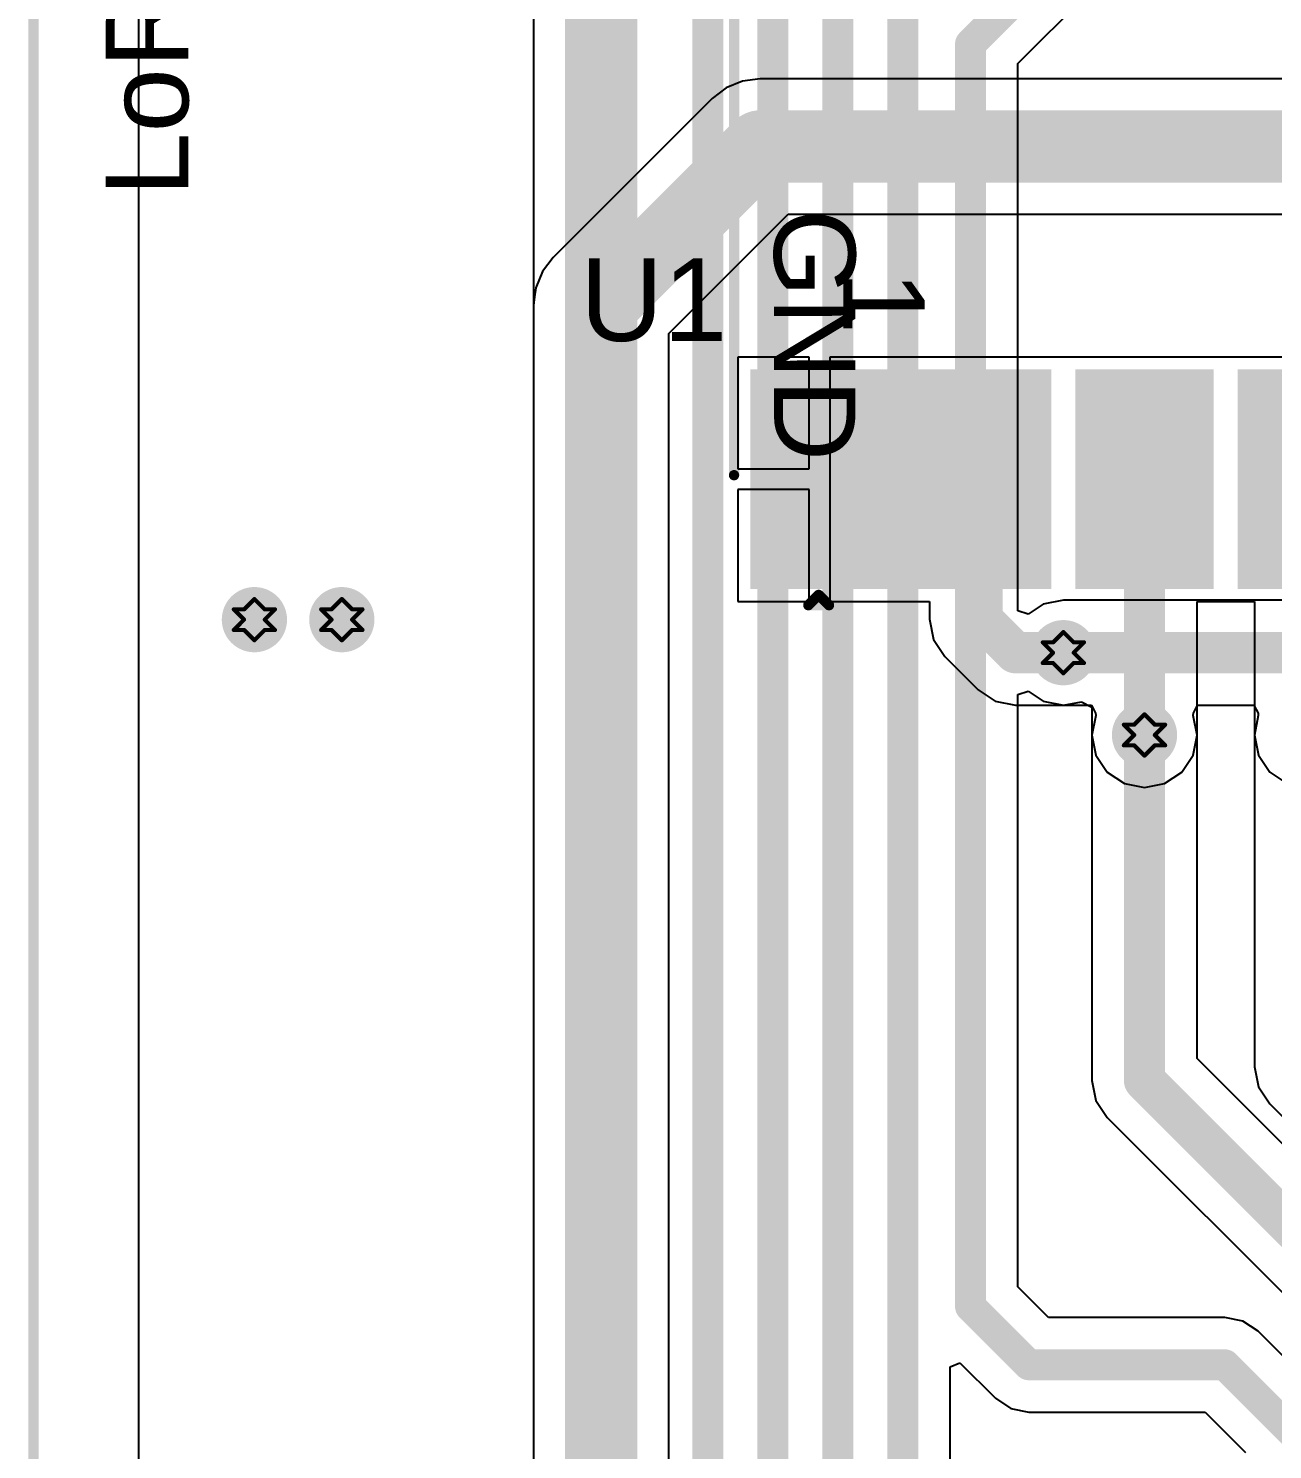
# Model space of a CAD drawing. Header units: inches. Extents: x 0 to 12.7, y -0.1 to 3.5.
# Drawn here: x -0.002 to 0.6, y 0.343 to 1.031 of the extents above; entities that cross this region are included whole.
import ezdxf

# ---------------------------------------------------------------- set-up
doc = ezdxf.new("R2010")
doc.units = ezdxf.units.IN
doc.header["$MEASUREMENT"] = 0
for name, color, linetype in [('Board Outline', 216, 'Continuous'), ('Bottom Layer', 5, 'Continuous'), ('Bottom Solder', 6, 'Continuous'), ('Drill Drawing', 1, 'Continuous'), ('Top Layer', 1, 'Continuous'), ('Top Overlay', 2, 'Continuous'), ('Top Paste', 8, 'Continuous'), ('Top Solder', 216, 'Continuous'), ('Via Holes', 16, 'Continuous')]:
    doc.layers.add(name, color=color, linetype=linetype)
doc.styles.add('Arial', font='', dxfattribs={"height": 0.2})
doc.styles.get('Arial').set_extended_font_data('Arial')

# ---------------------------------------------------------------- blocks, each defined once
blk = doc.blocks.new('SX1276S8S_T_X1_1')
at = {"layer": 'Top Layer'}
for points in [[(0.26575, -0.00984), (0.36417, -0.00984), (0.36417, -0.0689), (0.26575, -0.0689)], [(0.26575, -0.08858), (0.36417, -0.08858), (0.36417, -0.14764), (0.26575, -0.14764)], [(0.26575, -0.16732), (0.36417, -0.16732), (0.36417, -0.22638), (0.26575, -0.22638)], [(0.26575, -0.24606), (0.36417, -0.24606), (0.36417, -0.30512), (0.26575, -0.30512)]]:
    blk.add_hatch(color=1, dxfattribs=at).paths.add_polyline_path(points)
at = {"layer": 'Top Paste'}
for points in [[(0.26575, -0.00984), (0.36417, -0.00984), (0.36417, -0.0689), (0.26575, -0.0689)], [(0.26575, -0.08858), (0.36417, -0.08858), (0.36417, -0.14764), (0.26575, -0.14764)], [(0.26575, -0.16732), (0.36417, -0.16732), (0.36417, -0.22638), (0.26575, -0.22638)], [(0.26575, -0.24606), (0.36417, -0.24606), (0.36417, -0.30512), (0.26575, -0.30512)]]:
    blk.add_hatch(color=8, dxfattribs=at).paths.add_polyline_path(points)
at = {"layer": 'Top Solder'}
for points in [[(0.26175, -0.00584), (0.36817, -0.00584), (0.36817, -0.0729), (0.26175, -0.0729)], [(0.26175, -0.08458), (0.36817, -0.08458), (0.36817, -0.15164), (0.26175, -0.15164)], [(0.26175, -0.16332), (0.36817, -0.16332), (0.36817, -0.23038), (0.26175, -0.23038)], [(0.26175, -0.24206), (0.36817, -0.24206), (0.36817, -0.30912), (0.26175, -0.30912)]]:
    blk.add_hatch(color=216, dxfattribs=at).paths.add_polyline_path(points)
at = {"layer": 'Top Overlay', "const_width": 0.005}
for points in [[(0.371, -0.276), (0.376, -0.271)], [(0.376, -0.281), (0.376, -0.271)], [(0.376, -0.281), (0.371, -0.276)], [(0.313, -0.317), (-0.314, -0.317)]]:
    blk.add_lwpolyline(points, dxfattribs=at)
at = {"layer": 'Top Overlay', "const_width": 0.0025}
for points in [[(0.37475, -0.271, 1), (0.37725, -0.271, 1)], [(0.37475, -0.271, 1), (0.37725, -0.271, 1)], [(0.36975, -0.276, 1), (0.37225, -0.276, 1)], [(0.36975, -0.276, 1), (0.37225, -0.276, 1)], [(0.37475, -0.281, 1), (0.37725, -0.281, 1)], [(0.37475, -0.281, 1), (0.37725, -0.281, 1)], [(0.31175, -0.317, 1), (0.31425, -0.317, 1)]]:
    blk.add_lwpolyline(points, format="xyb", close=True, dxfattribs=at)
at = {"layer": 'Top Overlay', "style": 'Arial'}
for s, p in [('1', (0.214, -0.264)), ('GND', (0.184, -0.29758))]:
    blk.add_text(s, height=0.03937, dxfattribs=at).set_placement(p)

msp = doc.modelspace()

# ---------------------------------------------------------------- hatches: boundary and pattern name
at = {"layer": 'Bottom Layer'}
h = msp.add_hatch(color=5, dxfattribs=at)
edge = h.paths.add_edge_path()
edge.add_arc((0.107, 0.745), 0.01181, 0, 360)
h = msp.add_hatch(color=5, dxfattribs=at)
edge = h.paths.add_edge_path()
edge.add_arc((0.14936, 0.745), 0.01181, 0, 360)
h = msp.add_hatch(color=5, dxfattribs=at)
edge = h.paths.add_edge_path()
edge.add_arc((0.499, 0.729), 0.01181, 0, 360)
h = msp.add_hatch(color=5, dxfattribs=at)
edge = h.paths.add_edge_path()
edge.add_arc((0.5383, 0.68911), 0.01181, 0, 360)
at = {"layer": 'Bottom Solder'}
h = msp.add_hatch(color=6, dxfattribs=at)
edge = h.paths.add_edge_path()
edge.add_arc((0.107, 0.745), 0.01581, 0, 360)
h = msp.add_hatch(color=6, dxfattribs=at)
edge = h.paths.add_edge_path()
edge.add_arc((0.14936, 0.745), 0.01581, 0, 360)
h = msp.add_hatch(color=6, dxfattribs=at)
edge = h.paths.add_edge_path()
edge.add_arc((0.499, 0.729), 0.01581, 0, 360)
h = msp.add_hatch(color=6, dxfattribs=at)
edge = h.paths.add_edge_path()
edge.add_arc((0.5383, 0.68911), 0.01581, 0, 360)
at = {"layer": 'Top Layer'}
h = msp.add_hatch(color=1, dxfattribs=at)
edge = h.paths.add_edge_path()
edge.add_arc((0.107, 0.745), 0.01181, 0, 360)
h = msp.add_hatch(color=1, dxfattribs=at)
edge = h.paths.add_edge_path()
edge.add_arc((0.14936, 0.745), 0.01181, 0, 360)
h = msp.add_hatch(color=1, dxfattribs=at)
edge = h.paths.add_edge_path()
edge.add_arc((0.499, 0.729), 0.01181, 0, 360)
h = msp.add_hatch(color=1, dxfattribs=at)
edge = h.paths.add_edge_path()
edge.add_arc((0.5383, 0.68911), 0.01181, 0, 360)
at = {"layer": 'Top Solder'}
h = msp.add_hatch(color=216, dxfattribs=at)
edge = h.paths.add_edge_path()
edge.add_arc((0.107, 0.745), 0.01581, 0, 360)
h = msp.add_hatch(color=216, dxfattribs=at)
edge = h.paths.add_edge_path()
edge.add_arc((0.14936, 0.745), 0.01581, 0, 360)
h = msp.add_hatch(color=216, dxfattribs=at)
edge = h.paths.add_edge_path()
edge.add_arc((0.499, 0.729), 0.01581, 0, 360)
h = msp.add_hatch(color=216, dxfattribs=at)
edge = h.paths.add_edge_path()
edge.add_arc((0.5383, 0.68911), 0.01581, 0, 360)
at = {"layer": 'Via Holes'}
h = msp.add_hatch(color=7, dxfattribs=at)
edge = h.paths.add_edge_path()
edge.add_arc((0.107, 0.745), 0.00591, 0, 360)
h = msp.add_hatch(color=7, dxfattribs=at)
edge = h.paths.add_edge_path()
edge.add_arc((0.14936, 0.745), 0.00591, 0, 360)
h = msp.add_hatch(color=7, dxfattribs=at)
edge = h.paths.add_edge_path()
edge.add_arc((0.499, 0.729), 0.00591, 0, 360)
h = msp.add_hatch(color=7, dxfattribs=at)
edge = h.paths.add_edge_path()
edge.add_arc((0.5383, 0.68911), 0.00591, 0, 360)

# ---------------------------------------------------------------- linework, layer by layer
at = {"layer": 'Board Outline', "const_width": 0.005}
msp.add_lwpolyline([(0, 0), (0, 1.95441)], dxfattribs=at)
at = {"layer": 'Bottom Layer'}
for p, q in [((0.051, 0.0504), (0.051, 1.89673)), ((0.24222, 1.53384), (0.24222, 0.18)), ((0.47694, 1.01442), (0.53458, 1.07206)), ((0.47694, 0.7493), (0.47694, 1.01442)), ((0.48925, 0.75255), (0.48194, 0.74767)), ((0.499, 0.75449), (0.48925, 0.75255)), ((0.62584, 0.75449), (0.499, 0.75449)), ((0.48194, 0.74767), (0.47694, 0.7493)), ((0.47694, 0.7087), (0.48194, 0.71033)), ((0.48194, 0.71033), (0.48925, 0.70545)), ((0.47694, 0.42175), (0.47694, 0.7087)), ((0.48925, 0.70545), (0.499, 0.70351)), ((0.499, 0.70351), (0.51255, 0.70351)), ((0.51255, 0.70351), (0.51462, 0.69963)), ((0.56198, 0.69963), (0.56405, 0.70351)), ((0.56405, 0.70351), (0.59129, 0.70351)), ((0.59129, 0.70351), (0.59336, 0.69963)), ((0.51468, 0.69851), (0.51281, 0.68911)), ((0.51462, 0.69963), (0.51468, 0.69851)), ((0.56192, 0.69851), (0.56198, 0.69963)), ((0.56379, 0.68911), (0.56192, 0.69851)), ((0.59342, 0.69851), (0.59155, 0.68911)), ((0.59336, 0.69963), (0.59342, 0.69851)), ((0.51281, 0.68911), (0.51281, 0.52179)), ((0.56379, 0.53235), (0.56379, 0.68911)), ((0.59155, 0.68911), (0.59155, 0.52841)), ((0.67365, 0.42249), (0.56379, 0.53235)), ((0.59155, 0.52841), (0.59349, 0.51866)), ((0.51281, 0.52179), (0.51475, 0.51204)), ((0.59349, 0.51866), (0.59902, 0.51039)), ((0.51475, 0.51204), (0.52028, 0.50377)), ((0.59902, 0.51039), (0.67, 0.4394)), ((0.52028, 0.50377), (0.64507, 0.37898)), ((0.49175, 0.40694), (0.47694, 0.42175)), ((0.57716, 0.40694), (0.49175, 0.40694)), ((0.58594, 0.4052), (0.57716, 0.40694)), ((0.59338, 0.40022), (0.58594, 0.4052)), ((0.62646, 0.36714), (0.59338, 0.40022)), ((0.4442, 0.38307), (0.44882, 0.38498)), ((0.4442, 0.0352), (0.4442, 0.38307)), ((0.44882, 0.38498), (0.46602, 0.36778)), ((0.46602, 0.36778), (0.47347, 0.36281)), ((0.47347, 0.36281), (0.48225, 0.36106)), ((0.48225, 0.36106), (0.56766, 0.36106)), ((0.56766, 0.36106), (0.5873, 0.34142))]:
    msp.add_line(p, q, dxfattribs=at)
for points, const_width in [([(0.275, 0.18), (0.275, 1.53384)], 0.035), ([(0.32677, 1.0214), (0.32677, 1.11035)], 0.015), ([(0.454, 1.02392), (0.52508, 1.095)], 0.015), ([(0.35827, 1.00835), (0.35827, 1.08471)], 0.015), ([(0.38976, -0.0748), (0.38976, 1.06322)], 0.015), ([(0.42126, -0.0748), (0.42126, 1.04333)], 0.015), ([(0.32677, -0.0748), (0.32677, 1.0214)], 0.015), ([(0.454, 0.41225), (0.454, 1.02392)], 0.015), ([(0.35827, -0.0748), (0.35827, 1.00835)], 0.015), ([(0.499, 0.729), (0.62584, 0.729)], 0.02), ([(0.5383, 0.52179), (0.5383, 0.68911)], 0.02), ([(0.5383, 0.52179), (0.66309, 0.397)], 0.02), ([(0.454, 0.41225), (0.48225, 0.384)], 0.015), ([(0.48225, 0.384), (0.57716, 0.384)], 0.015), ([(0.57716, 0.384), (0.61024, 0.35092)], 0.015)]:
    msp.add_lwpolyline(points, dxfattribs=dict(at, const_width=const_width))
for points, const_width in [([(0.32302, 1.0214, 1), (0.33052, 1.0214, 1)], 0.0075), ([(0.32302, 1.0214, 1), (0.33052, 1.0214, 1)], 0.0075), ([(0.45025, 1.02392, 1), (0.45775, 1.02392, 1)], 0.0075), ([(0.45025, 1.02392, 1), (0.45775, 1.02392, 1)], 0.0075), ([(0.35452, 1.00835, 1), (0.36202, 1.00835, 1)], 0.0075), ([(0.35452, 1.00835, 1), (0.36202, 1.00835, 1)], 0.0075), ([(0.494, 0.729, 1), (0.504, 0.729, 1)], 0.01), ([(0.5333, 0.68911, 1), (0.5433, 0.68911, 1)], 0.01), ([(0.5333, 0.52179, 1), (0.5433, 0.52179, 1)], 0.01), ([(0.5333, 0.52179, 1), (0.5433, 0.52179, 1)], 0.01), ([(0.45025, 0.41225, 1), (0.45775, 0.41225, 1)], 0.0075), ([(0.45025, 0.41225, 1), (0.45775, 0.41225, 1)], 0.0075), ([(0.4785, 0.384, 1), (0.486, 0.384, 1)], 0.0075), ([(0.4785, 0.384, 1), (0.486, 0.384, 1)], 0.0075), ([(0.57341, 0.384, 1), (0.58091, 0.384, 1)], 0.0075), ([(0.57341, 0.384, 1), (0.58091, 0.384, 1)], 0.0075)]:
    msp.add_lwpolyline(points, format="xyb", close=True, dxfattribs=dict(at, const_width=const_width))
at = {"layer": 'Drill Drawing', "const_width": 0.002}
for points in [[(0.097, 0.75), (0.102, 0.745)], [(0.097, 0.75), (0.102, 0.75)], [(0.102, 0.75), (0.107, 0.755)], [(0.107, 0.755), (0.112, 0.75)], [(0.112, 0.75), (0.117, 0.75)], [(0.112, 0.745), (0.117, 0.75)], [(0.13936, 0.75), (0.14436, 0.745)], [(0.13936, 0.75), (0.14436, 0.75)], [(0.14436, 0.75), (0.14936, 0.755)], [(0.14936, 0.755), (0.15436, 0.75)], [(0.15436, 0.75), (0.15936, 0.75)], [(0.15436, 0.745), (0.15936, 0.75)], [(0.097, 0.74), (0.102, 0.745)], [(0.112, 0.745), (0.117, 0.74)], [(0.13936, 0.74), (0.14436, 0.745)], [(0.15436, 0.745), (0.15936, 0.74)], [(0.097, 0.74), (0.102, 0.74)], [(0.102, 0.74), (0.107, 0.735)], [(0.107, 0.735), (0.112, 0.74)], [(0.112, 0.74), (0.117, 0.74)], [(0.13936, 0.74), (0.14436, 0.74)], [(0.14436, 0.74), (0.14936, 0.735)], [(0.14936, 0.735), (0.15436, 0.74)], [(0.15436, 0.74), (0.15936, 0.74)], [(0.494, 0.734), (0.499, 0.739)], [(0.499, 0.739), (0.504, 0.734)], [(0.489, 0.734), (0.494, 0.729)], [(0.489, 0.734), (0.494, 0.734)], [(0.489, 0.724), (0.494, 0.729)], [(0.504, 0.734), (0.509, 0.734)], [(0.504, 0.729), (0.509, 0.734)], [(0.504, 0.729), (0.509, 0.724)], [(0.489, 0.724), (0.494, 0.724)], [(0.494, 0.724), (0.499, 0.719)], [(0.499, 0.719), (0.504, 0.724)], [(0.504, 0.724), (0.509, 0.724)], [(0.5333, 0.69411), (0.5383, 0.69911)], [(0.5383, 0.69911), (0.5433, 0.69411)], [(0.5283, 0.69411), (0.5333, 0.68911)], [(0.5283, 0.69411), (0.5333, 0.69411)], [(0.5283, 0.68411), (0.5333, 0.68911)], [(0.5433, 0.69411), (0.5483, 0.69411)], [(0.5433, 0.68911), (0.5483, 0.69411)], [(0.5433, 0.68911), (0.5483, 0.68411)], [(0.5283, 0.68411), (0.5333, 0.68411)], [(0.5333, 0.68411), (0.5383, 0.67911)], [(0.5383, 0.67911), (0.5433, 0.68411)], [(0.5433, 0.68411), (0.5483, 0.68411)]]:
    msp.add_lwpolyline(points, dxfattribs=at)
at = {"layer": 'Drill Drawing', "const_width": 0.001}
for points in [[(0.0965, 0.75, 1), (0.0975, 0.75, 1)], [(0.0965, 0.75, 1), (0.0975, 0.75, 1)], [(0.1015, 0.75, 1), (0.1025, 0.75, 1)], [(0.1015, 0.75, 1), (0.1025, 0.75, 1)], [(0.1065, 0.755, 1), (0.1075, 0.755, 1)], [(0.1065, 0.755, 1), (0.1075, 0.755, 1)], [(0.1115, 0.75, 1), (0.1125, 0.75, 1)], [(0.1115, 0.75, 1), (0.1125, 0.75, 1)], [(0.1165, 0.75, 1), (0.1175, 0.75, 1)], [(0.1165, 0.75, 1), (0.1175, 0.75, 1)], [(0.13886, 0.75, 1), (0.13986, 0.75, 1)], [(0.13886, 0.75, 1), (0.13986, 0.75, 1)], [(0.14386, 0.75, 1), (0.14486, 0.75, 1)], [(0.14386, 0.75, 1), (0.14486, 0.75, 1)], [(0.14886, 0.755, 1), (0.14986, 0.755, 1)], [(0.14886, 0.755, 1), (0.14986, 0.755, 1)], [(0.15386, 0.75, 1), (0.15486, 0.75, 1)], [(0.15386, 0.75, 1), (0.15486, 0.75, 1)], [(0.15886, 0.75, 1), (0.15986, 0.75, 1)], [(0.15886, 0.75, 1), (0.15986, 0.75, 1)], [(0.1015, 0.745, 1), (0.1025, 0.745, 1)], [(0.1015, 0.745, 1), (0.1025, 0.745, 1)], [(0.1115, 0.745, 1), (0.1125, 0.745, 1)], [(0.1115, 0.745, 1), (0.1125, 0.745, 1)], [(0.14386, 0.745, 1), (0.14486, 0.745, 1)], [(0.14386, 0.745, 1), (0.14486, 0.745, 1)], [(0.15386, 0.745, 1), (0.15486, 0.745, 1)], [(0.15386, 0.745, 1), (0.15486, 0.745, 1)], [(0.0965, 0.74, 1), (0.0975, 0.74, 1)], [(0.0965, 0.74, 1), (0.0975, 0.74, 1)], [(0.1015, 0.74, 1), (0.1025, 0.74, 1)], [(0.1015, 0.74, 1), (0.1025, 0.74, 1)], [(0.1115, 0.74, 1), (0.1125, 0.74, 1)], [(0.1115, 0.74, 1), (0.1125, 0.74, 1)], [(0.1165, 0.74, 1), (0.1175, 0.74, 1)], [(0.1165, 0.74, 1), (0.1175, 0.74, 1)], [(0.13886, 0.74, 1), (0.13986, 0.74, 1)], [(0.13886, 0.74, 1), (0.13986, 0.74, 1)], [(0.14386, 0.74, 1), (0.14486, 0.74, 1)], [(0.14386, 0.74, 1), (0.14486, 0.74, 1)], [(0.15386, 0.74, 1), (0.15486, 0.74, 1)], [(0.15386, 0.74, 1), (0.15486, 0.74, 1)], [(0.15886, 0.74, 1), (0.15986, 0.74, 1)], [(0.15886, 0.74, 1), (0.15986, 0.74, 1)], [(0.4985, 0.739, 1), (0.4995, 0.739, 1)], [(0.4985, 0.739, 1), (0.4995, 0.739, 1)], [(0.1065, 0.735, 1), (0.1075, 0.735, 1)], [(0.1065, 0.735, 1), (0.1075, 0.735, 1)], [(0.14886, 0.735, 1), (0.14986, 0.735, 1)], [(0.14886, 0.735, 1), (0.14986, 0.735, 1)], [(0.4885, 0.734, 1), (0.4895, 0.734, 1)], [(0.4885, 0.734, 1), (0.4895, 0.734, 1)], [(0.4935, 0.734, 1), (0.4945, 0.734, 1)], [(0.4935, 0.734, 1), (0.4945, 0.734, 1)], [(0.4935, 0.729, 1), (0.4945, 0.729, 1)], [(0.4935, 0.729, 1), (0.4945, 0.729, 1)], [(0.5035, 0.734, 1), (0.5045, 0.734, 1)], [(0.5035, 0.734, 1), (0.5045, 0.734, 1)], [(0.5035, 0.729, 1), (0.5045, 0.729, 1)], [(0.5035, 0.729, 1), (0.5045, 0.729, 1)], [(0.5085, 0.734, 1), (0.5095, 0.734, 1)], [(0.5085, 0.734, 1), (0.5095, 0.734, 1)], [(0.4885, 0.724, 1), (0.4895, 0.724, 1)], [(0.4885, 0.724, 1), (0.4895, 0.724, 1)], [(0.4935, 0.724, 1), (0.4945, 0.724, 1)], [(0.4935, 0.724, 1), (0.4945, 0.724, 1)], [(0.5035, 0.724, 1), (0.5045, 0.724, 1)], [(0.5035, 0.724, 1), (0.5045, 0.724, 1)], [(0.5085, 0.724, 1), (0.5095, 0.724, 1)], [(0.5085, 0.724, 1), (0.5095, 0.724, 1)], [(0.4985, 0.719, 1), (0.4995, 0.719, 1)], [(0.4985, 0.719, 1), (0.4995, 0.719, 1)], [(0.5378, 0.69911, 1), (0.5388, 0.69911, 1)], [(0.5378, 0.69911, 1), (0.5388, 0.69911, 1)], [(0.5278, 0.69411, 1), (0.5288, 0.69411, 1)], [(0.5278, 0.69411, 1), (0.5288, 0.69411, 1)], [(0.5328, 0.69411, 1), (0.5338, 0.69411, 1)], [(0.5328, 0.69411, 1), (0.5338, 0.69411, 1)], [(0.5328, 0.68911, 1), (0.5338, 0.68911, 1)], [(0.5328, 0.68911, 1), (0.5338, 0.68911, 1)], [(0.5428, 0.69411, 1), (0.5438, 0.69411, 1)], [(0.5428, 0.69411, 1), (0.5438, 0.69411, 1)], [(0.5428, 0.68911, 1), (0.5438, 0.68911, 1)], [(0.5428, 0.68911, 1), (0.5438, 0.68911, 1)], [(0.5478, 0.69411, 1), (0.5488, 0.69411, 1)], [(0.5478, 0.69411, 1), (0.5488, 0.69411, 1)], [(0.5278, 0.68411, 1), (0.5288, 0.68411, 1)], [(0.5278, 0.68411, 1), (0.5288, 0.68411, 1)], [(0.5328, 0.68411, 1), (0.5338, 0.68411, 1)], [(0.5328, 0.68411, 1), (0.5338, 0.68411, 1)], [(0.5428, 0.68411, 1), (0.5438, 0.68411, 1)], [(0.5428, 0.68411, 1), (0.5438, 0.68411, 1)], [(0.5478, 0.68411, 1), (0.5488, 0.68411, 1)], [(0.5478, 0.68411, 1), (0.5488, 0.68411, 1)], [(0.5378, 0.67911, 1), (0.5388, 0.67911, 1)], [(0.5378, 0.67911, 1), (0.5388, 0.67911, 1)]]:
    msp.add_lwpolyline(points, format="xyb", close=True, dxfattribs=at)
at = {"layer": 'Top Layer'}
for p, q in [((0.051, 0.051), (0.051, 1.89673)), ((0.34356, 1.00594), (0.33566, 1.00267)), ((0.35205, 1.00706), (0.34356, 1.00594)), ((1.17219, 1.00706), (0.35205, 1.00706)), ((0.33566, 1.00267), (0.32887, 0.99746)), ((0.32887, 0.99746), (0.25182, 0.92041)), ((0.30778, 0.88366), (0.36562, 0.9415)), ((0.36562, 0.9415), (1.15862, 0.9415)), ((0.25182, 0.92041), (0.24661, 0.91362)), ((0.24661, 0.91362), (0.24334, 0.90572)), ((0.24334, 0.90572), (0.24278, 0.90148)), ((0.24278, 0.90148), (0.24222, 0.89723)), ((0.24222, 0.89723), (0.24222, 0.21201)), ((0.30778, 0.21201), (0.30778, 0.88366)), ((0.37582, 0.87225), (0.34129, 0.87225)), ((0.34129, 0.87225), (0.34129, 0.81804)), ((0.37582, 0.81804), (0.37582, 0.87225)), ((0.927, 0.87225), (0.38582, 0.87225)), ((0.38582, 0.87225), (0.38582, 0.81304)), ((0.34129, 0.81804), (0.37582, 0.81804)), ((0.38582, 0.81304), (0.38582, 0.75383)), ((0.37582, 0.80804), (0.34129, 0.80804)), ((0.34129, 0.80804), (0.34129, 0.75383)), ((0.37582, 0.75383), (0.37582, 0.80804)), ((0.34129, 0.75383), (0.37582, 0.75383)), ((0.38582, 0.75383), (0.43407, 0.75383)), ((0.43407, 0.75383), (0.43407, 0.74518)), ((0.56379, 0.68911), (0.56379, 0.75383)), ((0.56379, 0.75383), (0.59155, 0.75383)), ((0.59155, 0.75383), (0.59155, 0.68911)), ((0.43407, 0.74518), (0.43601, 0.73543)), ((0.43601, 0.73543), (0.44154, 0.72716)), ((0.44154, 0.72716), (0.45772, 0.71098)), ((0.45772, 0.71098), (0.46599, 0.70545)), ((0.46599, 0.70545), (0.47574, 0.70351)), ((0.47574, 0.70351), (0.499, 0.70351)), ((0.499, 0.70351), (0.50781, 0.70526)), ((0.50781, 0.70526), (0.51281, 0.7026)), ((0.51281, 0.7026), (0.51281, 0.68911)), ((0.51281, 0.68911), (0.51475, 0.67936)), ((0.56185, 0.67936), (0.56379, 0.68911)), ((0.59155, 0.68911), (0.59349, 0.67936)), ((0.51475, 0.67936), (0.52028, 0.67109)), ((0.55632, 0.67109), (0.56185, 0.67936)), ((0.59349, 0.67936), (0.59902, 0.67109)), ((0.52028, 0.67109), (0.52855, 0.66556)), ((0.54805, 0.66556), (0.55632, 0.67109)), ((0.59902, 0.67109), (0.60729, 0.66556)), ((0.52855, 0.66556), (0.5383, 0.66362)), ((0.5383, 0.66362), (0.54805, 0.66556))]:
    msp.add_line(p, q, dxfattribs=at)
for points, const_width in [([(0.275, 0.89723), (0.35205, 0.97428)], 0.035), ([(0.35205, 0.97428), (1.17219, 0.97428)], 0.035), ([(0.275, 0.18), (0.275, 0.89723)], 0.035), ([(0.45956, 0.74518), (0.45956, 0.81304)], 0.02), ([(0.5383, 0.68911), (0.5383, 0.81304)], 0.02), ([(0.45956, 0.74518), (0.47574, 0.729)], 0.02), ([(0.47574, 0.729), (0.499, 0.729)], 0.02)]:
    msp.add_lwpolyline(points, dxfattribs=dict(at, const_width=const_width))
for points, const_width in [([(0.3433, 0.97428, 1), (0.3608, 0.97428, 1)], 0.0175), ([(0.3433, 0.97428, 1), (0.3608, 0.97428, 1)], 0.0175), ([(0.26625, 0.89723, 1), (0.28375, 0.89723, 1)], 0.0175), ([(0.26625, 0.89723, 1), (0.28375, 0.89723, 1)], 0.0175), ([(0.45456, 0.81304, 1), (0.46456, 0.81304, 1)], 0.01), ([(0.5333, 0.81304, 1), (0.5433, 0.81304, 1)], 0.01), ([(0.45456, 0.74518, 1), (0.46456, 0.74518, 1)], 0.01), ([(0.45456, 0.74518, 1), (0.46456, 0.74518, 1)], 0.01), ([(0.47074, 0.729, 1), (0.48074, 0.729, 1)], 0.01), ([(0.47074, 0.729, 1), (0.48074, 0.729, 1)], 0.01), ([(0.494, 0.729, 1), (0.504, 0.729, 1)], 0.01), ([(0.5333, 0.68911, 1), (0.5433, 0.68911, 1)], 0.01)]:
    msp.add_lwpolyline(points, format="xyb", close=True, dxfattribs=dict(at, const_width=const_width))

# ---------------------------------------------------------------- block references
at = {"rotation": 270}
msp.add_blockref('SX1276S8S_T_X1_1', (0.65641, 1.128), dxfattribs=at)

# ---------------------------------------------------------------- texts
at = {"layer": 'Top Overlay', "style": 'Arial'}
msp.add_text('LoRaWAN_Module-v2.0', height=0.04, rotation=90, dxfattribs=at).set_placement((0.075, 0.95))
msp.add_text('U1', height=0.04, dxfattribs=at).set_placement((0.26475, 0.88001))

doc.saveas('drawing.dxf')
